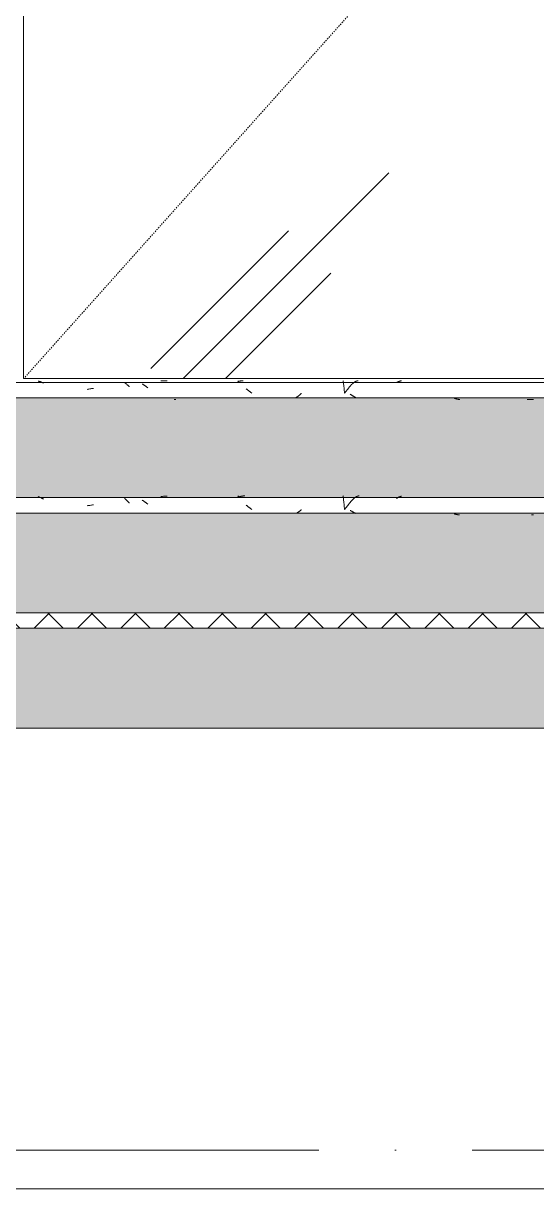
# Model space of a CAD drawing. Header units: millimetres. Extents: x -12680 to 112808, y -16580 to 93550.
# Drawn here: x 46944 to 47614, y -1050 to 468 of the extents above; entities that cross this region are included whole.
import ezdxf

# ---------------------------------------------------------------- set-up
doc = ezdxf.new("R2010")
doc.units = ezdxf.units.MM
doc.linetypes.add('Dash 1_16_', pattern=[3.175, 1.5875, -1.5875])
doc.linetypes.add('Grid Line', pattern=[14, 10, -2, 0, -2])
for name, color, linetype, lineweight in [('A-DOOR-GLAZ', 152, 'Continuous', 5), ('CUA', 31, 'Continuous', 9), ('NET CAT', 3, 'Continuous', 5), ('NET THAY 1', 41, 'Continuous', 5), ('NET-CAT', 3, 'Continuous', 9), ('TRUC', 225, 'Continuous', 5)]:
    doc.layers.add(name, color=color, linetype=linetype, lineweight=lineweight)
pattern_1 = [(50, (43587.75, -450), (182.1847, -15.939), [19.05, -209.55]), (355, (43587.75, -450), (35.2424, -191.0566), [15.24, -167.64]), (100.451, (43602.94, -451.33), (146.9425, 175.1167), [16.19, -178.09]), (30, (43587.75, -450), (165.746, -77.2887), [19.05, -209.55]), (335, (43587.75, -450), (-32.228, -191.588), [15.24, -167.64]), (80.451, (43601.57, -456.43), (197.974, 114.2986), [16.19, -178.09]), (46.184, (43587.75, -399.2), (271.079, -42.043), [28.575, -314.325]), (96.636, (43610.34, -402.7), (237.403, 247.427), [24.285, -267.135]), (351.184, (43587.75, -399.2), (237.405, 247.425), [22.86, -251.46]), (21, (43613.15, -411.9), (151.615, -102.2655), [19.05, -209.55]), (326, (43613.15, -411.9), (61.8024, 184.188), [15.24, -167.64]), (71.451, (43625.79, -420.42), (213.417, 81.9214), [16.19, -178.09]), (37.5, (43587.754, -450), (3.0883, 84.5551), [8.382, -157.226, 8.382, -161.798, -168.275]), (37.5, (43587.754, -450), (3.0883, 84.5551), [-335.788, 8.382, -159.893]), (7.5, (43587.75, -450), (66.8194, 100.1807), [8.382, -88.646, 8.382, -153.416, -64.135]), (7.5, (43587.75, -450), (66.8194, 100.1807), [-258.826, 8.382, -55.753]), (327.5, (43576.425, -450), (135.5905, -5.7289), [8.382, -55.118, 8.382, -189.738, -262.89]), (327.5, (43576.425, -450), (135.5905, -5.7289), [-261.62, 8.382, -254.508]), (317.5, (43505.71, -450), (148.129, 25.4268), [8.382, -74.168, 8.382, -123.19, -186.69]), (317.5, (43505.71, -450), (148.129, 25.4268), [-214.122, 8.382, -178.308])]

# ---------------------------------------------------------------- blocks, each defined once
blk = doc.blocks.new('FP_254-MẶT CẮT B-B')
at = {"layer": 'NET THAY 1', "color": 7}
for p, q in [((49197.4, -150), (44197.4, -150)), ((44197.4, -170), (49197.4, -170))]:
    blk.add_line(p, q, dxfattribs=at)
at = {"layer": 'NET THAY 1'}
for p, q in [((46964.3, -148.8), (46964, -148.7)), ((46964.6, -149), (46964.3, -148.8)), ((46964.9, -149.1), (46964.6, -149)), ((46965.2, -149.2), (46964.9, -149.1)), ((46965.6, -149.3), (46965.2, -149.2)), ((46965.9, -149.4), (46965.6, -149.3)), ((46966.2, -149.6), (46965.9, -149.4)), ((46966.5, -149.7), (46966.2, -149.6)), ((46966.9, -149.8), (46966.5, -149.7)), ((46967.2, -150), (46966.9, -149.8)), ((46967.5, -150.1), (46967.2, -150)), ((46967.8, -150.3), (46967.5, -150.1)), ((46968.1, -150.5), (46967.8, -150.3)), ((46968.5, -150.6), (46968.1, -150.5)), ((46968.8, -150.8), (46968.5, -150.6)), ((46969.1, -151), (46968.8, -150.8)), ((46969.4, -151.1), (46969.1, -151)), ((46969.7, -151.3), (46969.4, -151.1)), ((46970.1, -151.5), (46969.7, -151.3)), ((46970.4, -151.7), (46970.1, -151.5)), ((46970.7, -151.9), (46970.4, -151.7)), ((47076.7, -151.3), (47076.4, -151.1)), ((47077, -151.5), (47076.7, -151.3)), ((47077.2, -151.7), (47077, -151.5)), ((47077.5, -152), (47077.2, -151.7)), ((47124.9, -148.4), (47123.7, -148.4)), ((47126.1, -148.3), (47124.9, -148.4)), ((47127.3, -148.2), (47126.1, -148.3)), ((47128.5, -148.2), (47127.3, -148.2)), ((47129.7, -148.1), (47128.5, -148.2)), ((47130.9, -148.1), (47129.7, -148.1)), ((47132.1, -148), (47130.9, -148.1)), ((47224.3, -149), (47224.1, -149.5)), ((47224.5, -149.4), (47224.1, -149.5)), ((47224.4, -148.5), (47224.3, -149)), ((47224.6, -148.1), (47224.4, -148.5)), ((47224.8, -149.3), (47224.5, -149.4)), ((47224.7, -147.9), (47224.6, -148.1)), ((47224.9, -147.7), (47224.7, -147.9)), ((47225.2, -149.1), (47224.8, -149.3)), ((47225.5, -149), (47225.2, -149.1)), ((47225.8, -148.9), (47225.5, -149)), ((47226.2, -148.8), (47225.8, -148.9)), ((47226.5, -148.7), (47226.2, -148.8)), ((47226.9, -148.6), (47226.5, -148.7)), ((47227.2, -148.5), (47226.9, -148.6)), ((47227.6, -148.4), (47227.2, -148.5)), ((47227.9, -148.4), (47227.6, -148.4)), ((47228.2, -148.3), (47227.9, -148.4)), ((47228.6, -148.2), (47228.2, -148.3)), ((47228.9, -148.1), (47228.6, -148.2)), ((47229.3, -148.1), (47228.9, -148.1)), ((47229.6, -148), (47229.3, -148.1)), ((47229.9, -148), (47229.6, -148)), ((47230.3, -147.9), (47229.9, -148)), ((47230.6, -147.9), (47230.3, -147.9)), ((47231, -147.8), (47230.6, -147.9)), ((47231.3, -147.8), (47231, -147.8)), ((47231.7, -147.8), (47231.3, -147.8)), ((47232, -147.7), (47231.7, -147.8)), ((47232.3, -147.7), (47232, -147.7)), ((47232.7, -147.7), (47232.3, -147.7)), ((47233, -147.7), (47232.7, -147.7)), ((47233.4, -147.7), (47233, -147.7)), ((47361, -147.8), (47361.2, -148.2)), ((47361.2, -148.2), (47361.3, -148.8)), ((47361.3, -148.8), (47361.5, -149.7)), ((47361.5, -149.7), (47361.7, -150.7)), ((47361.7, -150.7), (47361.8, -152)), ((47374.7, -151.6), (47374.4, -151.8)), ((47374.9, -151.4), (47374.7, -151.6)), ((47375.1, -151.2), (47374.9, -151.4)), ((47375.4, -151), (47375.1, -151.2)), ((47375.6, -150.8), (47375.4, -151)), ((47375.9, -150.6), (47375.6, -150.8)), ((47376.1, -150.4), (47375.9, -150.6)), ((47376.3, -150.2), (47376.1, -150.4)), ((47376.6, -150), (47376.3, -150.2)), ((47376.8, -149.8), (47376.6, -150)), ((47377.1, -149.6), (47376.8, -149.8)), ((47377.3, -149.5), (47377.1, -149.6)), ((47377.5, -149.3), (47377.3, -149.5)), ((47377.8, -149.2), (47377.5, -149.3)), ((47378, -149), (47377.8, -149.2)), ((47378.3, -148.9), (47378, -149)), ((47378.5, -148.8), (47378.3, -148.9)), ((47378.7, -148.6), (47378.5, -148.8)), ((47379, -148.5), (47378.7, -148.6)), ((47379.2, -148.4), (47379, -148.5)), ((47379.5, -148.3), (47379.2, -148.4)), ((47379.7, -148.2), (47379.5, -148.3)), ((47379.9, -148.1), (47379.7, -148.2)), ((47380.2, -148.1), (47379.9, -148.1)), ((47380.4, -148), (47380.2, -148.1)), ((47380.6, -147.9), (47380.4, -148)), ((47380.9, -147.9), (47380.6, -147.9)), ((47381.1, -147.8), (47380.9, -147.9)), ((47381.4, -147.8), (47381.1, -147.8)), ((47381.6, -147.7), (47381.4, -147.8)), ((47381.8, -147.7), (47381.6, -147.7)), ((47382.1, -147.7), (47381.8, -147.7)), ((47382.3, -147.7), (47382.1, -147.7)), ((47431, -151), (47430.7, -151.2)), ((47431.3, -150.8), (47431, -151)), ((47431.6, -150.6), (47431.3, -150.8)), ((47431.9, -150.5), (47431.6, -150.6)), ((47432.1, -150.3), (47431.9, -150.5)), ((47432.4, -150.1), (47432.1, -150.3)), ((47432.7, -150), (47432.4, -150.1)), ((47433, -149.8), (47432.7, -150)), ((47433.2, -149.7), (47433, -149.8)), ((47433.5, -149.5), (47433.2, -149.7)), ((47433.8, -149.4), (47433.5, -149.5)), ((47434.1, -149.3), (47433.8, -149.4)), ((47434.3, -149.1), (47434.1, -149.3)), ((47434.6, -149), (47434.3, -149.1)), ((47434.9, -148.9), (47434.6, -149)), ((47435.2, -148.8), (47434.9, -148.9)), ((47435.5, -148.7), (47435.2, -148.8)), ((47435.7, -148.6), (47435.5, -148.7)), ((47436, -148.5), (47435.7, -148.6)), ((47436.3, -148.4), (47436, -148.5)), ((47436.6, -148.3), (47436.3, -148.4)), ((47436.8, -148.2), (47436.6, -148.3)), ((47437.1, -148.2), (47436.8, -148.2)), ((47437.4, -148.1), (47437.1, -148.2)), ((46971, -152), (46970.7, -151.9)), ((47028.7, -160.4), (47027.5, -160.6)), ((47029.9, -160.2), (47028.7, -160.4)), ((47031.1, -160), (47029.9, -160.2)), ((47032.3, -159.8), (47031.1, -160)), ((47033.5, -159.6), (47032.3, -159.8)), ((47034.7, -159.4), (47033.5, -159.6)), ((47035.9, -159.2), (47034.7, -159.4)), ((47077.7, -152.2), (47077.5, -152)), ((47078, -152.4), (47077.7, -152.2)), ((47078.2, -152.6), (47078, -152.4)), ((47078.5, -152.9), (47078.2, -152.6)), ((47078.8, -153.1), (47078.5, -152.9)), ((47079, -153.3), (47078.8, -153.1)), ((47079.3, -153.6), (47079, -153.3)), ((47079.5, -153.8), (47079.3, -153.6)), ((47079.8, -154.1), (47079.5, -153.8)), ((47080, -154.4), (47079.8, -154.1)), ((47080.3, -154.6), (47080, -154.4)), ((47080.6, -154.9), (47080.3, -154.6)), ((47080.8, -155.1), (47080.6, -154.9)), ((47081.1, -155.4), (47080.8, -155.1)), ((47081.3, -155.7), (47081.1, -155.4)), ((47081.6, -156), (47081.3, -155.7)), ((47081.8, -156.2), (47081.6, -156)), ((47082.1, -156.5), (47081.8, -156.2)), ((47082.4, -156.8), (47082.1, -156.5)), ((47082.6, -157.1), (47082.4, -156.8)), ((47099.9, -153.5), (47099.6, -153.3)), ((47100.2, -153.7), (47099.9, -153.5)), ((47100.5, -153.9), (47100.2, -153.7)), ((47100.8, -154.1), (47100.5, -153.9)), ((47101.2, -154.3), (47100.8, -154.1)), ((47101.5, -154.6), (47101.2, -154.3)), ((47101.8, -154.8), (47101.5, -154.6)), ((47102.1, -155), (47101.8, -154.8)), ((47102.4, -155.3), (47102.1, -155)), ((47102.8, -155.5), (47102.4, -155.3)), ((47103.1, -155.7), (47102.8, -155.5)), ((47103.4, -156), (47103.1, -155.7)), ((47103.7, -156.2), (47103.4, -156)), ((47104.1, -156.5), (47103.7, -156.2)), ((47104.4, -156.7), (47104.1, -156.5)), ((47104.7, -156.9), (47104.4, -156.7)), ((47105, -157.2), (47104.7, -156.9)), ((47105.3, -157.4), (47105, -157.2)), ((47105.7, -157.7), (47105.3, -157.4)), ((47106, -157.9), (47105.7, -157.7)), ((47106.3, -158.2), (47106, -157.9)), ((47106.6, -158.4), (47106.3, -158.2)), ((47235.5, -160.2), (47235.1, -159.9)), ((47235.8, -160.4), (47235.5, -160.2)), ((47236.1, -160.7), (47235.8, -160.4)), ((47236.4, -160.9), (47236.1, -160.7)), ((47236.8, -161.2), (47236.4, -160.9)), ((47237.1, -161.4), (47236.8, -161.2)), ((47237.4, -161.7), (47237.1, -161.4)), ((47237.7, -161.9), (47237.4, -161.7)), ((47238, -162.2), (47237.7, -161.9)), ((47238.4, -162.4), (47238, -162.2)), ((47238.7, -162.7), (47238.4, -162.4)), ((47239, -162.9), (47238.7, -162.7)), ((47239.3, -163.2), (47239, -162.9)), ((47239.6, -163.4), (47239.3, -163.2)), ((47240, -163.7), (47239.6, -163.4)), ((47240.3, -163.9), (47240, -163.7)), ((47240.6, -164.1), (47240.3, -163.9)), ((47240.9, -164.4), (47240.6, -164.1)), ((47241.3, -164.6), (47240.9, -164.4)), ((47241.6, -164.8), (47241.3, -164.6)), ((47241.9, -165.1), (47241.6, -164.8)), ((47242.2, -165.3), (47241.9, -165.1)), ((47305.6, -166.8), (47305.3, -167)), ((47305.9, -166.6), (47305.6, -166.8)), ((47306.2, -166.4), (47305.9, -166.6)), ((47306.4, -166.1), (47306.2, -166.4)), ((47306.7, -165.9), (47306.4, -166.1)), ((47307, -165.7), (47306.7, -165.9)), ((47361.8, -152), (47362, -153.5)), ((47362, -153.5), (47362.2, -155)), ((47362.2, -155), (47362.3, -156.7)), ((47362.3, -156.7), (47362.5, -158.4)), ((47362.5, -158.4), (47362.7, -160.2)), ((47362.7, -160.2), (47362.8, -162)), ((47362.8, -162), (47363, -163.7)), ((47363, -163.7), (47363.2, -165.4)), ((47363.4, -165.1), (47363.2, -165.4)), ((47363.6, -164.8), (47363.4, -165.1)), ((47363.9, -164.5), (47363.6, -164.8)), ((47364.1, -164.2), (47363.9, -164.5)), ((47364.4, -163.9), (47364.1, -164.2)), ((47364.6, -163.7), (47364.4, -163.9)), ((47364.8, -163.4), (47364.6, -163.7)), ((47365.1, -163.1), (47364.8, -163.4)), ((47365.3, -162.8), (47365.1, -163.1)), ((47365.6, -162.5), (47365.3, -162.8)), ((47365.8, -162.2), (47365.6, -162.5)), ((47366, -161.9), (47365.8, -162.2)), ((47366.3, -161.6), (47366, -161.9)), ((47366.5, -161.2), (47366.3, -161.6)), ((47366.8, -160.9), (47366.5, -161.2)), ((47367, -160.6), (47366.8, -160.9)), ((47367.2, -160.3), (47367, -160.6)), ((47367.5, -160), (47367.2, -160.3)), ((47367.7, -159.7), (47367.5, -160)), ((47368, -159.4), (47367.7, -159.7)), ((47368.2, -159.1), (47368, -159.4)), ((47368.4, -158.8), (47368.2, -159.1)), ((47368.7, -158.5), (47368.4, -158.8)), ((47368.9, -158.2), (47368.7, -158.5)), ((47369.2, -157.9), (47368.9, -158.2)), ((47369.4, -157.6), (47369.2, -157.9)), ((47369.6, -157.3), (47369.4, -157.6)), ((47369.9, -157), (47369.6, -157.3)), ((47370.1, -156.7), (47369.9, -157)), ((47370.4, -156.4), (47370.1, -156.7)), ((47370.6, -156.1), (47370.4, -156.4)), ((47370.8, -155.8), (47370.6, -156.1)), ((47371.1, -166.8), (47370.7, -166.6)), ((47371.1, -155.5), (47370.8, -155.8)), ((47371.3, -155.2), (47371.1, -155.5)), ((47371.4, -167), (47371.1, -166.8)), ((47371.6, -154.9), (47371.3, -155.2)), ((47371.8, -154.7), (47371.6, -154.9)), ((47372, -154.4), (47371.8, -154.7)), ((47372.3, -154.1), (47372, -154.4)), ((47372.5, -153.8), (47372.3, -154.1)), ((47372.7, -153.6), (47372.5, -153.8)), ((47373, -153.3), (47372.7, -153.6)), ((47373.2, -153.1), (47373, -153.3)), ((47373.5, -152.8), (47373.2, -153.1)), ((47373.7, -152.6), (47373.5, -152.8)), ((47373.9, -152.3), (47373.7, -152.6)), ((47374.2, -152.1), (47373.9, -152.3)), ((47374.4, -151.8), (47374.2, -152.1)), ((47300.6, -170.2), (47300.3, -170.3)), ((47300.9, -170), (47300.6, -170.2)), ((47301.2, -169.8), (47300.9, -170)), ((47301.4, -169.7), (47301.2, -169.8)), ((47301.7, -169.5), (47301.4, -169.7)), ((47302, -169.4), (47301.7, -169.5)), ((47302.3, -169.2), (47302, -169.4)), ((47302.6, -169), (47302.3, -169.2)), ((47302.8, -168.8), (47302.6, -169)), ((47303.1, -168.6), (47302.8, -168.8)), ((47303.4, -168.4), (47303.1, -168.6)), ((47303.7, -168.3), (47303.4, -168.4)), ((47303.9, -168.1), (47303.7, -168.3)), ((47304.2, -167.9), (47303.9, -168.1)), ((47304.5, -167.7), (47304.2, -167.9)), ((47304.8, -167.4), (47304.5, -167.7)), ((47305, -167.2), (47304.8, -167.4)), ((47305.3, -167), (47305, -167.2)), ((47371.7, -167.2), (47371.4, -167)), ((47372, -167.5), (47371.7, -167.2)), ((47372.3, -167.7), (47372, -167.5)), ((47372.7, -167.8), (47372.3, -167.7)), ((47373, -168), (47372.7, -167.8)), ((47373.3, -168.2), (47373, -168)), ((47373.6, -168.4), (47373.3, -168.2)), ((47374, -168.6), (47373.6, -168.4)), ((47374.3, -168.8), (47374, -168.6)), ((47374.6, -169), (47374.3, -168.8)), ((47374.9, -169.1), (47374.6, -169)), ((47375.2, -169.3), (47374.9, -169.1)), ((47375.6, -169.5), (47375.2, -169.3)), ((47375.9, -169.6), (47375.6, -169.5)), ((47376.2, -169.8), (47375.9, -169.6)), ((47376.5, -169.9), (47376.2, -169.8)), ((47376.8, -170.1), (47376.5, -169.9)), ((47377.2, -170.2), (47376.8, -170.1)), ((47377.5, -170.4), (47377.2, -170.2)), ((47377.8, -170.5), (47377.5, -170.4)), ((47506.6, -171.3), (47506.3, -171.2)), ((47507, -171.4), (47506.6, -171.3)), ((47507.3, -171.5), (47507, -171.4)), ((47507.6, -171.6), (47507.3, -171.5)), ((47507.9, -171.7), (47507.6, -171.6)), ((47508.3, -171.7), (47507.9, -171.7)), ((47508.6, -171.8), (47508.3, -171.7)), ((47508.9, -171.9), (47508.6, -171.8)), ((47509.2, -172), (47508.9, -171.9)), ((47509.5, -172), (47509.2, -172)), ((47509.9, -172.1), (47509.5, -172)), ((47510.2, -172.1), (47509.9, -172.1)), ((47510.5, -172.2), (47510.2, -172.1)), ((47510.8, -172.2), (47510.5, -172.2)), ((47511.2, -172.2), (47510.8, -172.2)), ((47511.5, -172.3), (47511.2, -172.2)), ((47511.8, -172.3), (47511.5, -172.3)), ((47512.1, -172.3), (47511.8, -172.3)), ((47512.4, -172.3), (47512.1, -172.3)), ((47512.8, -172.3), (47512.4, -172.3)), ((47608.2, -172.3), (47607, -172.3)), ((47609.4, -172.3), (47608.2, -172.3))]:
    blk.add_line(p, q, dxfattribs=at)
blk = doc.blocks.new('FP_255-MẶT CẮT B-B')
at = {"layer": 'NET THAY 1'}
for p, q in [((46964.3, 1.7), (46964, 1.8)), ((46964.6, 1.7), (46964.3, 1.7)), ((46964.9, 1.6), (46964.6, 1.7)), ((46965.2, 1.5), (46964.9, 1.6)), ((46965.6, 1.4), (46965.2, 1.5)), ((46965.9, 1.3), (46965.6, 1.4)), ((46966.2, 1.2), (46965.9, 1.3)), ((46966.5, 1.1), (46966.2, 1.2)), ((46966.9, 1), (46966.5, 1.1)), ((46967.2, 0.8), (46966.9, 1)), ((46967.5, 0.7), (46967.2, 0.8)), ((46967.8, 0.6), (46967.5, 0.7)), ((46968.1, 0.5), (46967.8, 0.6)), ((46968.5, 0.3), (46968.1, 0.5)), ((46968.8, 0.2), (46968.5, 0.3)), ((46969.1, 0), (46968.8, 0.2)), ((46969.4, -0.1), (46969.1, 0)), ((47124.9, 2.1), (47123.7, 2)), ((47126.1, 2.1), (47124.9, 2.1)), ((47127.3, 2.1), (47126.1, 2.1)), ((47128.5, 2.2), (47127.3, 2.1)), ((47129.7, 2.2), (47128.5, 2.2)), ((47130.9, 2.2), (47129.7, 2.2)), ((47132.1, 2.2), (47130.9, 2.2)), ((47224.3, 1.6), (47224.1, 1.2)), ((47224.5, 1.3), (47224.1, 1.2)), ((47224.4, 1.9), (47224.3, 1.6)), ((47224.6, 2.1), (47224.4, 1.9)), ((47224.8, 1.4), (47224.5, 1.3)), ((47224.7, 2.3), (47224.6, 2.1)), ((47225.1, 1.5), (47224.8, 1.4)), ((47225.5, 1.6), (47225.1, 1.5)), ((47225.8, 1.7), (47225.5, 1.6)), ((47226.1, 1.7), (47225.8, 1.7)), ((47226.5, 1.8), (47226.1, 1.7)), ((47226.8, 1.9), (47226.5, 1.8)), ((47227.1, 1.9), (47226.8, 1.9)), ((47227.5, 2), (47227.1, 1.9)), ((47227.8, 2), (47227.5, 2)), ((47228.2, 2.1), (47227.8, 2)), ((47228.5, 2.1), (47228.2, 2.1)), ((47228.8, 2.2), (47228.5, 2.1)), ((47229.2, 2.2), (47228.8, 2.2)), ((47229.5, 2.2), (47229.2, 2.2)), ((47229.8, 2.3), (47229.5, 2.2)), ((47230.2, 2.3), (47229.8, 2.3)), ((47230.5, 2.3), (47230.2, 2.3)), ((47230.8, 2.3), (47230.5, 2.3)), ((47231.2, 2.3), (47230.8, 2.3)), ((47361.1, 2.2), (47361.3, 1.8)), ((47361.3, 1.8), (47361.5, 1.2)), ((47361.5, 1.2), (47361.6, 0.3)), ((47361.6, 0.3), (47361.8, -0.8)), ((47375.4, 0), (47375.1, -0.2)), ((47375.6, 0.2), (47375.4, 0)), ((47375.8, 0.4), (47375.6, 0.2)), ((47376.1, 0.5), (47375.8, 0.4)), ((47376.3, 0.7), (47376.1, 0.5)), ((47376.6, 0.8), (47376.3, 0.7)), ((47376.8, 1), (47376.6, 0.8)), ((47377, 1.1), (47376.8, 1)), ((47377.3, 1.2), (47377, 1.1)), ((47377.5, 1.4), (47377.3, 1.2)), ((47377.8, 1.5), (47377.5, 1.4)), ((47378, 1.6), (47377.8, 1.5)), ((47378.2, 1.7), (47378, 1.6)), ((47378.5, 1.8), (47378.2, 1.7)), ((47378.7, 1.9), (47378.5, 1.8)), ((47379, 1.9), (47378.7, 1.9)), ((47379.2, 2), (47379, 1.9)), ((47379.4, 2.1), (47379.2, 2)), ((47379.7, 2.1), (47379.4, 2.1)), ((47379.9, 2.2), (47379.7, 2.1)), ((47380.1, 2.2), (47379.9, 2.2)), ((47380.4, 2.3), (47380.1, 2.2)), ((47380.6, 2.3), (47380.4, 2.3)), ((47380.9, 2.3), (47380.6, 2.3)), ((47381.1, 2.3), (47380.9, 2.3)), ((47431, 0), (47430.7, -0.1)), ((47431.3, 0.2), (47431, 0)), ((47431.6, 0.3), (47431.3, 0.2)), ((47431.9, 0.5), (47431.6, 0.3)), ((47432.1, 0.6), (47431.9, 0.5)), ((47432.4, 0.7), (47432.1, 0.6)), ((47432.7, 0.8), (47432.4, 0.7)), ((47433, 1), (47432.7, 0.8)), ((47433.2, 1.1), (47433, 1)), ((47433.5, 1.2), (47433.2, 1.1)), ((47433.8, 1.3), (47433.5, 1.2)), ((47434.1, 1.4), (47433.8, 1.3)), ((47434.3, 1.5), (47434.1, 1.4)), ((47434.6, 1.6), (47434.3, 1.5)), ((47434.9, 1.7), (47434.6, 1.6)), ((47435.2, 1.8), (47434.9, 1.7)), ((47435.5, 1.8), (47435.2, 1.8)), ((47435.7, 1.9), (47435.5, 1.8)), ((47436, 2), (47435.7, 1.9)), ((47436.3, 2), (47436, 2)), ((47436.6, 2.1), (47436.3, 2)), ((47436.8, 2.1), (47436.6, 2.1)), ((47437.1, 2.2), (47436.8, 2.1)), ((47437.4, 2.2), (47437.1, 2.2)), ((46969.7, -0.3), (46969.4, -0.1)), ((46970.1, -0.4), (46969.7, -0.3)), ((46970.4, -0.6), (46970.1, -0.4)), ((46970.7, -0.7), (46970.4, -0.6)), ((46971, -0.9), (46970.7, -0.7)), ((47028.7, -8.8), (47027.5, -9)), ((47029.9, -8.6), (47028.7, -8.8)), ((47031.1, -8.4), (47029.9, -8.6)), ((47032.3, -8.2), (47031.1, -8.4)), ((47033.5, -8), (47032.3, -8.2)), ((47034.7, -7.8), (47033.5, -8)), ((47035.9, -7.7), (47034.7, -7.8)), ((47076.7, -0.3), (47076.4, -0.1)), ((47077, -0.5), (47076.7, -0.3)), ((47077.2, -0.6), (47077, -0.5)), ((47077.5, -0.8), (47077.2, -0.6)), ((47077.7, -1), (47077.5, -0.8)), ((47078, -1.2), (47077.7, -1)), ((47078.2, -1.4), (47078, -1.2)), ((47078.5, -1.6), (47078.2, -1.4)), ((47078.8, -1.9), (47078.5, -1.6)), ((47079, -2.1), (47078.8, -1.9)), ((47079.3, -2.3), (47079, -2.1)), ((47079.5, -2.5), (47079.3, -2.3)), ((47079.8, -2.8), (47079.5, -2.5)), ((47080, -3), (47079.8, -2.8)), ((47080.3, -3.3), (47080, -3)), ((47080.6, -3.5), (47080.3, -3.3)), ((47080.8, -3.7), (47080.6, -3.5)), ((47081.1, -4), (47080.8, -3.7)), ((47081.3, -4.3), (47081.1, -4)), ((47081.6, -4.5), (47081.3, -4.3)), ((47081.8, -4.8), (47081.6, -4.5)), ((47082.1, -5), (47081.8, -4.8)), ((47082.4, -5.3), (47082.1, -5)), ((47082.6, -5.6), (47082.4, -5.3)), ((47099.9, -2.2), (47099.6, -2)), ((47100.2, -2.4), (47099.9, -2.2)), ((47100.5, -2.6), (47100.2, -2.4)), ((47100.8, -2.8), (47100.5, -2.6)), ((47101.2, -3), (47100.8, -2.8)), ((47101.5, -3.2), (47101.2, -3)), ((47101.8, -3.4), (47101.5, -3.2)), ((47102.1, -3.6), (47101.8, -3.4)), ((47102.4, -3.9), (47102.1, -3.6)), ((47102.8, -4.1), (47102.4, -3.9)), ((47103.1, -4.3), (47102.8, -4.1)), ((47103.4, -4.5), (47103.1, -4.3)), ((47103.7, -4.8), (47103.4, -4.5)), ((47104.1, -5), (47103.7, -4.8)), ((47104.4, -5.2), (47104.1, -5)), ((47104.7, -5.4), (47104.4, -5.2)), ((47105, -5.7), (47104.7, -5.4)), ((47105.3, -5.9), (47105, -5.7)), ((47105.7, -6.2), (47105.3, -5.9)), ((47106, -6.4), (47105.7, -6.2)), ((47106.3, -6.6), (47106, -6.4)), ((47106.6, -6.9), (47106.3, -6.6)), ((47235.5, -8.6), (47235.1, -8.4)), ((47235.8, -8.9), (47235.5, -8.6)), ((47236.1, -9.1), (47235.8, -8.9)), ((47236.4, -9.4), (47236.1, -9.1)), ((47236.8, -9.6), (47236.4, -9.4)), ((47237.1, -9.9), (47236.8, -9.6)), ((47237.4, -10.1), (47237.1, -9.9)), ((47237.7, -10.4), (47237.4, -10.1)), ((47238, -10.6), (47237.7, -10.4)), ((47238.4, -10.9), (47238, -10.6)), ((47238.7, -11.1), (47238.4, -10.9)), ((47239, -11.4), (47238.7, -11.1)), ((47239.3, -11.6), (47239, -11.4)), ((47239.6, -11.9), (47239.3, -11.6)), ((47240, -12.1), (47239.6, -11.9)), ((47240.3, -12.4), (47240, -12.1)), ((47240.6, -12.6), (47240.3, -12.4)), ((47240.9, -12.9), (47240.6, -12.6)), ((47241.3, -13.1), (47240.9, -12.9)), ((47241.6, -13.4), (47241.3, -13.1)), ((47241.9, -13.6), (47241.6, -13.4)), ((47242.2, -13.8), (47241.9, -13.6)), ((47306.2, -15), (47305.9, -15.2)), ((47306.4, -14.7), (47306.2, -15)), ((47306.7, -14.5), (47306.4, -14.7)), ((47307, -14.2), (47306.7, -14.5)), ((47361.8, -0.8), (47362, -2.1)), ((47362, -2.1), (47362.2, -3.5)), ((47362.2, -3.5), (47362.3, -5.1)), ((47362.3, -5.1), (47362.5, -6.8)), ((47362.5, -6.8), (47362.7, -8.6)), ((47362.7, -8.6), (47362.8, -10.4)), ((47362.8, -10.4), (47363, -12.2)), ((47363, -12.2), (47363.2, -13.9)), ((47363.4, -13.6), (47363.2, -13.9)), ((47363.6, -13.3), (47363.4, -13.6)), ((47363.9, -13), (47363.6, -13.3)), ((47364.1, -12.7), (47363.9, -13)), ((47364.4, -12.4), (47364.1, -12.7)), ((47364.6, -12.1), (47364.4, -12.4)), ((47364.8, -11.8), (47364.6, -12.1)), ((47365.1, -11.5), (47364.8, -11.8)), ((47365.3, -11.2), (47365.1, -11.5)), ((47365.6, -10.9), (47365.3, -11.2)), ((47365.8, -10.6), (47365.6, -10.9)), ((47366, -10.3), (47365.8, -10.6)), ((47366.3, -10), (47366, -10.3)), ((47366.5, -9.7), (47366.3, -10)), ((47366.8, -9.4), (47366.5, -9.7)), ((47367, -9.1), (47366.8, -9.4)), ((47367.2, -8.8), (47367, -9.1)), ((47367.5, -8.5), (47367.2, -8.8)), ((47367.7, -8.2), (47367.5, -8.5)), ((47368, -7.9), (47367.7, -8.2)), ((47368.2, -7.6), (47368, -7.9)), ((47368.4, -7.3), (47368.2, -7.6)), ((47368.7, -7), (47368.4, -7.3)), ((47368.9, -6.7), (47368.7, -7)), ((47369.1, -6.4), (47368.9, -6.7)), ((47369.4, -6.1), (47369.1, -6.4)), ((47369.6, -5.8), (47369.4, -6.1)), ((47369.9, -5.5), (47369.6, -5.8)), ((47370.1, -5.2), (47369.9, -5.5)), ((47370.3, -4.9), (47370.1, -5.2)), ((47370.6, -4.6), (47370.3, -4.9)), ((47370.8, -4.4), (47370.6, -4.6)), ((47371.1, -4.1), (47370.8, -4.4)), ((47371.3, -3.8), (47371.1, -4.1)), ((47371.5, -3.6), (47371.3, -3.8)), ((47371.8, -3.3), (47371.5, -3.6)), ((47372, -3.1), (47371.8, -3.3)), ((47372.3, -2.8), (47372, -3.1)), ((47372.5, -2.6), (47372.3, -2.8)), ((47372.7, -2.3), (47372.5, -2.6)), ((47373, -2.1), (47372.7, -2.3)), ((47373.2, -1.8), (47373, -2.1)), ((47373.5, -1.6), (47373.2, -1.8)), ((47373.7, -1.4), (47373.5, -1.6)), ((47373.9, -1.2), (47373.7, -1.4)), ((47374.2, -1), (47373.9, -1.2)), ((47374.4, -0.8), (47374.2, -1)), ((47374.6, -0.6), (47374.4, -0.8)), ((47374.9, -0.4), (47374.6, -0.6)), ((47375.1, -0.2), (47374.9, -0.4)), ((47141.2, -22.3), (47141.1, -22.3)), ((47141.4, -22.2), (47141.2, -22.3)), ((47141.7, -22.2), (47141.4, -22.2)), ((47141.9, -22.3), (47141.7, -22.2)), ((47142.2, -22.3), (47141.9, -22.3)), ((47142.5, -22.3), (47142.2, -22.3)), ((47142.8, -22.3), (47142.5, -22.3)), ((47143.1, -22.3), (47142.8, -22.3)), ((47300.6, -19.2), (47300.3, -19.4)), ((47300.9, -19), (47300.6, -19.2)), ((47301.2, -18.8), (47300.9, -19)), ((47301.4, -18.6), (47301.2, -18.8)), ((47301.7, -18.5), (47301.4, -18.6)), ((47302, -18.3), (47301.7, -18.5)), ((47302.3, -18.1), (47302, -18.3)), ((47302.6, -17.9), (47302.3, -18.1)), ((47302.8, -17.7), (47302.6, -17.9)), ((47303.1, -17.4), (47302.8, -17.7)), ((47303.4, -17.2), (47303.1, -17.4)), ((47303.7, -17), (47303.4, -17.2)), ((47303.9, -16.8), (47303.7, -17)), ((47304.2, -16.6), (47303.9, -16.8)), ((47304.5, -16.4), (47304.2, -16.6)), ((47304.8, -16.1), (47304.5, -16.4)), ((47305, -15.9), (47304.8, -16.1)), ((47305.3, -15.7), (47305, -15.9)), ((47305.6, -15.4), (47305.3, -15.7)), ((47305.9, -15.2), (47305.6, -15.4)), ((47371.1, -15.5), (47370.7, -15.3)), ((47371.4, -15.7), (47371.1, -15.5)), ((47371.7, -15.9), (47371.4, -15.7)), ((47372, -16.1), (47371.7, -15.9)), ((47372.3, -16.4), (47372, -16.1)), ((47372.7, -16.6), (47372.3, -16.4)), ((47373, -16.8), (47372.7, -16.6)), ((47373.3, -17), (47373, -16.8)), ((47373.6, -17.2), (47373.3, -17)), ((47374, -17.4), (47373.6, -17.2)), ((47374.3, -17.6), (47374, -17.4)), ((47374.6, -17.8), (47374.3, -17.6)), ((47374.9, -18), (47374.6, -17.8)), ((47375.2, -18.2), (47374.9, -18)), ((47375.6, -18.4), (47375.2, -18.2)), ((47375.9, -18.6), (47375.6, -18.4)), ((47376.2, -18.7), (47375.9, -18.6)), ((47376.5, -18.9), (47376.2, -18.7)), ((47376.8, -19.1), (47376.5, -18.9)), ((47377.2, -19.3), (47376.8, -19.1)), ((47377.5, -19.4), (47377.2, -19.3)), ((47377.8, -19.6), (47377.5, -19.4)), ((47506.6, -20.6), (47506.3, -20.5)), ((47507, -20.7), (47506.6, -20.6)), ((47507.3, -20.8), (47507, -20.7)), ((47507.6, -21), (47507.3, -20.8)), ((47507.9, -21.1), (47507.6, -21)), ((47508.3, -21.2), (47507.9, -21.1)), ((47508.6, -21.3), (47508.3, -21.2)), ((47508.9, -21.4), (47508.6, -21.3)), ((47509.2, -21.5), (47508.9, -21.4)), ((47509.5, -21.6), (47509.2, -21.5)), ((47509.9, -21.7), (47509.5, -21.6)), ((47510.2, -21.7), (47509.9, -21.7)), ((47510.5, -21.8), (47510.2, -21.7)), ((47510.8, -21.9), (47510.5, -21.8)), ((47511.1, -21.9), (47510.8, -21.9)), ((47511.5, -22), (47511.1, -21.9)), ((47511.8, -22.1), (47511.5, -22)), ((47512.1, -22.1), (47511.8, -22.1)), ((47512.4, -22.2), (47512.1, -22.1)), ((47512.8, -22.2), (47512.4, -22.2)), ((47513.1, -22.2), (47512.8, -22.2)), ((47513.4, -22.3), (47513.1, -22.2)), ((47602.3, -22.3), (47601.1, -22.3)), ((47603.5, -22.3), (47602.3, -22.3)), ((47604.7, -22.3), (47603.5, -22.3)), ((47605.9, -22.2), (47604.7, -22.3)), ((47607.1, -22.2), (47605.9, -22.2)), ((47608.2, -22.2), (47607.1, -22.2)), ((47609.4, -22.1), (47608.2, -22.2))]:
    blk.add_line(p, q, dxfattribs=at)
at = {"layer": 'NET THAY 1', "color": 7}
for p, q in [((49197.4, 0), (44197.4, 0)), ((44197.4, -20), (49197.4, -20))]:
    blk.add_line(p, q, dxfattribs=at)
blk = doc.blocks.new('CUA KINH BAN LE SAN MO 2 HUONG - Type 1-773081-MẶT CẮT B-B')
at = {"layer": 'CUA', "lineweight": 5}
h = blk.add_hatch(dxfattribs=at)
h.set_pattern_fill('FP_5', color=256, style=0, pattern_type=2)
h.set_pattern_definition([(45, (43100.6, 40601.6), (0, 2032), [253.59, -2620.09]), (45, (43045.4, 40656.7), (0, 2032), [253.59, -2620.09]), (45, (42969.5, 40525.7), (0, 2032), [546.2, -2327.48]), (45, (41718.8, 41963), (0, 2032), [253.59, -2620.09]), (45, (41663.6, 42018.2), (0, 2032), [253.59, -2620.09]), (45, (41587.8, 41887.1), (0, 2032), [546.2, -2327.48])])
h.paths.add_polyline_path([(47170.4, 5), (47748.4, 5), (47748.4, 55), (47913.4, 55), (47913.4, 2119), (47748.4, 2119), (47748.4, 2169), (46944.9, 2169), (46944.9, 5)], flags=0)
h.paths.add_polyline_path([(47001.1, 505.5), (47001.1, 514.3), (47002.3, 514.6), (47004.5, 508.8), (47001.1, 505.5)], flags=0)
h.paths.add_polyline_path([(47008.8, 505.5), (47004.9, 509.2), (47008.8, 514.2), (47009.5, 509.2), (47008.8, 505.6)], flags=0)
h.paths.add_polyline_path([(46992.3, 529.3), (46994.4, 530.2), (46992.3, 529.4)], flags=0)
h.paths.add_polyline_path([(46995.3, 986.8), (46997.4, 993.1), (46999.5, 989), (46996.4, 987.4)], flags=0)
h.paths.add_polyline_path([(46992.3, 970.7), (46994.6, 987.1), (46995.3, 986.8), (46993.7, 974.2)], flags=0)
h.paths.add_polyline_path([(47014.6, 986.8), (47010.4, 989), (47013.5, 990.8), (47014.3, 987.7)], flags=0)
h.paths.add_polyline_path([(47017.6, 970.7), (47014.7, 980.6), (47016.2, 987.3), (47017.6, 987.7), (47017.5, 977.8)], flags=0)
h.paths.add_polyline_path([(46995.1, 512.9), (46992.4, 521.6), (46989.9, 635.6), (46992.3, 970.7), (46994.5, 970.3), (46997.3, 971.6), (46999.9, 980.8), (47002.4, 985.8), (47009.1, 983.1), (47016.2, 962.1), (47018.3, 962.1), (47019.9, 950), (47017.6, 529.3), (47015.3, 514.3), (47014.7, 515.7), (47012.4, 516.1), (47007.7, 526.5), (47004.7, 523.1), (47001.1, 527.8), (46997.1, 516), (46995.2, 515.7)], flags=0)
h.paths.add_polyline_path([(47004.9, 514.6), (47002.2, 520.8), (47004.9, 522.8), (47007.7, 520.8), (47005.4, 515.7)], flags=0)
h.paths.add_polyline_path([(47014.6, 521.6), (47017.6, 529.4), (47015.4, 529.3)], flags=0)
at = {"layer": 'A-DOOR-GLAZ', "color": 7}
for p, q in [((46944.9, 2169), (46944.9, 5)), ((46944.9, 5), (47748.4, 5))]:
    blk.add_line(p, q, dxfattribs=at)
at = {"layer": 'CUA', "color": 7, "linetype": 'Dash 1_16_', "lineweight": 5}
blk.add_line((47913.4, 1087), (46944.9, 5), dxfattribs=at)
blk.add_line((47913.4, 1087), (46944.9, 5), dxfattribs=at)
blk = doc.blocks.new('ALC1807-ASCENT PLAZA-TANG 1_2_rvt-1-MẶT CẮT B-B')
at = {"layer": 'NET THAY 1'}
h = blk.add_hatch(dxfattribs=at)
h.set_pattern_fill('FP_40', color=256, style=0, pattern_type=2)
h.set_pattern_definition(pattern_1)
h.paths.add_polyline_path([(49011.9, -150), (49197.4, -150), (49197.4, -20), (44197.4, -20), (44197.4, -150), (48551.5, -150)], flags=0)
h = blk.add_hatch(dxfattribs=at)
h.set_pattern_fill('FP_40', color=256, style=0, pattern_type=2)
h.set_pattern_definition(pattern_1)
h.paths.add_polyline_path([(46710, -300), (49197.4, -300), (49197.4, -170), (44197.4, -170), (44197.4, -300), (46249.6, -300)], flags=0)
h = blk.add_hatch(dxfattribs=at)
h.set_pattern_fill('FP_39', color=256, style=0, pattern_type=2)
h.set_pattern_definition([(45, (41462.075, 40400), (-28.28427, 28.28427), []), (135, (41462.075, 40400), (-28.28427, -28.28427), [])])
h.paths.add_polyline_path([(49011.9, -320), (49197.4, -320), (49197.4, -300), (44197.4, -300), (44197.4, -320), (48091.2, -320)], flags=0)
h = blk.add_hatch(dxfattribs=at)
h.set_pattern_fill('FP_40', color=256, style=0, pattern_type=2)
h.set_pattern_definition(pattern_1)
h.paths.add_polyline_path([(49197.4, -450), (49197.4, -320), (44197.4, -320), (44197.4, -450), (49011.9, -450)], flags=0)
at = {"layer": 'NET CAT', "color": 50, "lineweight": 9}
for p, q in [((49197.4, -300), (44197.4, -300)), ((44197.4, -320), (49197.4, -320))]:
    blk.add_line(p, q, dxfattribs=at)
at = {"layer": 'NET THAY 1', "color": 7}
blk.add_line((44197.4, -450), (49197.4, -450), dxfattribs=at)
at = {"color": 250, "lineweight": 9}
blk.add_blockref('CUA KINH BAN LE SAN MO 2 HUONG - Type 1-773081-MẶT CẮT B-B', (0, 0), dxfattribs=at)
at = {"layer": 'NET THAY 1', "color": 7}
for name in ['FP_255-MẶT CẮT B-B', 'FP_254-MẶT CẮT B-B']:
    blk.add_blockref(name, (0, 0), dxfattribs=at)

msp = doc.modelspace()

# ---------------------------------------------------------------- linework, layer by layer
at = {"layer": 'NET-CAT', "lineweight": 15}
msp.add_line((55756.9, -1050), (34831.4, -1050), dxfattribs=at)
at = {"layer": 'TRUC', "linetype": 'Grid Line', "ltscale": 50}
for p, q in [((-12679, 0), (108517.8, 0)), ((-12679, -1000), (112808.4, -1000))]:
    msp.add_line(p, q, dxfattribs=at)

# ---------------------------------------------------------------- block references
at = {"lineweight": 5}
msp.add_blockref('ALC1807-ASCENT PLAZA-TANG 1_2_rvt-1-MẶT CẮT B-B', (0, 0), dxfattribs=at)

doc.saveas('drawing.dxf')
